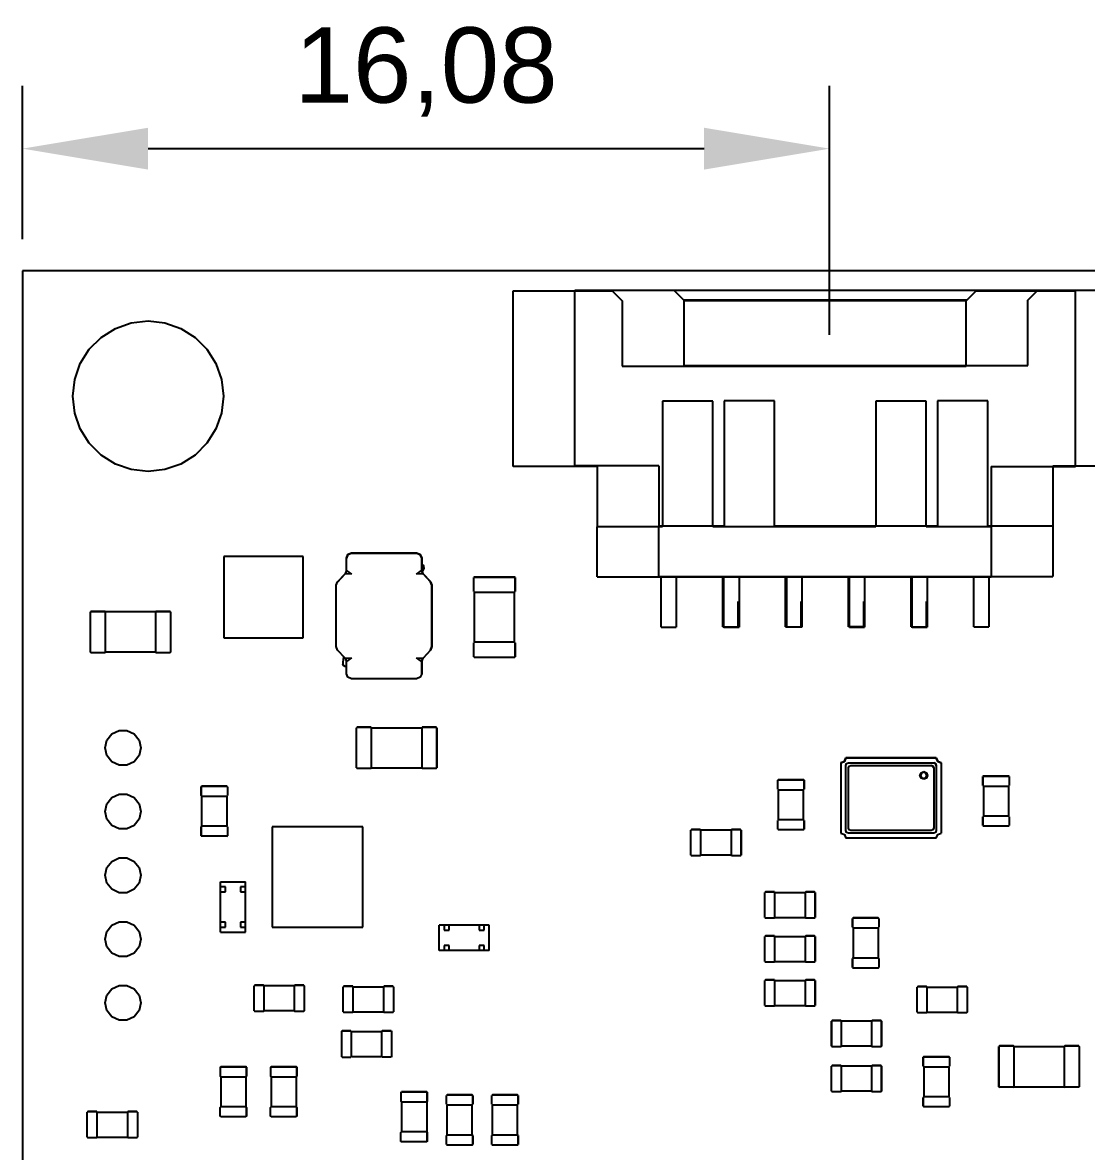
# Model space of a CAD drawing. Header units: millimetres. Extents: x -32 to 158, y -136 to 142.
# Drawn here: x 0 to 21.19, y -42.13 to -19.65 of the extents above; entities that cross this region are included whole.
import ezdxf

# ---------------------------------------------------------------- set-up
doc = ezdxf.new("R2010")
doc.units = ezdxf.units.MM
doc.layers.add('dim', color=5, linetype='Continuous')
doc.layers.add('VISIBLE', color=7, linetype='Continuous')
doc.styles.get("Standard").update_dxf_attribs({"font": 'arial.ttf'})
doc.dimstyles.get("Standard").update_dxf_attribs({"dimtxt": 2.5, "dimasz": 2.5, "dimexe": 1.25, "dimexo": 0.625, "dimtad": 1, "dimtxsty": 'Standard', "dimcen": 2.5, "dimazin": 3, "dimtfac": 1, "dimtmove": 0, "dimatfit": 3})

# ---------------------------------------------------------------- blocks, each defined once
blk = doc.blocks.new('*D19')
at = {"layer": 'Defpoints', "color": 0, "transparency": 16777216}
for p in [(16.077, -22.157), (0, -24.588), (16.077, -26.487)]:
    blk.add_point(p, dxfattribs=at)
at = {"layer": 'dim', "color": 0, "lineweight": -2, "transparency": 16777216}
for p, q in [((0, -23.963), (0, -20.907)), ((16.077, -25.862), (16.077, -20.907)), ((2.5, -22.157), (13.577, -22.157))]:
    blk.add_line(p, q, dxfattribs=at)
at = {"layer": 'dim', "color": 0, "transparency": 16777216}
for points in [[(2.5, -21.741), (2.5, -22.574), (0, -22.157)], [(13.577, -21.741), (13.577, -22.574), (16.077, -22.157)]]:
    blk.add_solid(points, dxfattribs=at)
at = {"layer": 'dim', "color": 0, "transparency": 16777216, "insert": (8.038, -20.631), "char_height": 1.5, "attachment_point": 5}
blk.add_mtext('16,08', dxfattribs=at)

msp = doc.modelspace()

# ---------------------------------------------------------------- linework, layer by layer
at = {"layer": 'VISIBLE'}
for points in [[(0, -24.588), (0, -54.588)], [(32, -24.588), (0, -24.588)], [(9.772, -24.987), (11.747, -24.987)], [(9.772, -28.487), (9.772, -24.987)], [(11, -24.977), (12.975, -24.977)], [(11, -28.477), (11, -24.977)], [(11.747, -24.987), (11.947, -25.187)], [(12.925, -24.977), (20.275, -24.977)], [(12.975, -24.977), (13.175, -25.177)], [(13.175, -25.177), (13.175, -26.477)], [(18.807, -25.177), (13.175, -25.177)], [(18.797, -25.187), (18.997, -24.987)], [(18.997, -24.987), (20.972, -24.987)], [(20.025, -25.177), (20.225, -24.977)], [(20.025, -26.477), (20.025, -25.177)], [(20.225, -24.977), (22.2, -24.977)], [(20.972, -28.487), (20.972, -24.987)], [(11.947, -25.187), (11.947, -26.487)], [(18.797, -25.187), (13.175, -25.187)], [(18.797, -26.487), (18.797, -25.187)], [(4, -27.088), (3.962, -27.422), (3.851, -27.739), (3.673, -28.023), (3.435, -28.261), (3.151, -28.44), (2.834, -28.55), (2.5, -28.588), (2.166, -28.55), (1.849, -28.44), (1.565, -28.261), (1.327, -28.023), (1.149, -27.739), (1.038, -27.422), (1, -27.088), (1.038, -26.754), (1.149, -26.437), (1.327, -26.153), (1.565, -25.915), (1.849, -25.737), (2.166, -25.626), (2.5, -25.588), (2.834, -25.626), (3.151, -25.737), (3.435, -25.915), (3.673, -26.153), (3.851, -26.437), (3.962, -26.754), (4, -27.088)], [(11.947, -26.487), (18.797, -26.487)], [(13.175, -26.477), (20.025, -26.477)], [(12.747, -27.187), (12.747, -29.687)], [(13.747, -27.187), (12.747, -27.187)], [(13.747, -29.687), (13.747, -27.187)], [(13.975, -27.177), (13.975, -29.677)], [(14.975, -27.177), (13.975, -27.177)], [(14.975, -29.677), (14.975, -27.177)], [(16.997, -27.187), (16.997, -29.687)], [(17.997, -27.187), (16.997, -27.187)], [(17.997, -29.687), (17.997, -27.187)], [(18.225, -27.177), (18.225, -29.677)], [(19.225, -27.177), (18.225, -27.177)], [(19.225, -29.677), (19.225, -27.177)], [(11.447, -28.487), (9.772, -28.487)], [(12.675, -28.477), (11, -28.477)], [(11.447, -28.487), (11.447, -29.687)], [(12.675, -28.477), (12.675, -29.677)], [(19.297, -28.487), (19.297, -29.687)], [(19.297, -28.487), (20.972, -28.487)], [(20.525, -28.477), (20.525, -29.677)], [(20.525, -28.477), (22.2, -28.477)], [(11.447, -30.687), (11.447, -29.687)], [(12.747, -29.687), (11.447, -29.687)], [(13.975, -29.677), (12.675, -29.677)], [(12.675, -30.677), (12.675, -29.687)], [(16.997, -29.687), (13.747, -29.687)], [(18.225, -29.677), (14.975, -29.677)], [(19.297, -29.687), (17.997, -29.687)], [(20.525, -29.677), (19.225, -29.677)], [(19.297, -29.687), (19.297, -30.687)], [(20.525, -29.677), (20.525, -30.677)], [(5.59, -30.278), (4.01, -30.278)], [(4.01, -30.278), (4.01, -31.898)], [(5.59, -31.898), (5.59, -30.278)], [(6.55, -30.213), (6.479, -30.242), (6.45, -30.313)], [(6.45, -30.313), (6.479, -30.242), (6.55, -30.213)], [(6.45, -30.313), (6.479, -30.242), (6.55, -30.213)], [(6.55, -30.213), (6.479, -30.242), (6.45, -30.313)], [(6.45, -30.554), (6.45, -30.313)], [(7.85, -30.213), (6.55, -30.213)], [(6.55, -30.213), (7.85, -30.213)], [(6.55, -30.213), (7.85, -30.213)], [(7.85, -30.213), (6.55, -30.213)], [(7.95, -30.313), (7.921, -30.242), (7.85, -30.213)], [(7.85, -30.213), (7.921, -30.242), (7.95, -30.313)], [(7.85, -30.213), (7.921, -30.242), (7.95, -30.313)], [(7.95, -30.313), (7.921, -30.242), (7.85, -30.213)], [(7.95, -30.517), (7.95, -30.313)], [(7.95, -30.313), (7.95, -30.554)], [(7.95, -30.313), (7.95, -30.517)], [(7.95, -30.443), (7.95, -30.313)], [(6.45, -30.554), (6.423, -30.622)], [(6.45, -30.554), (6.45, -30.517)], [(6.45, -30.554), (6.479, -30.577), (6.55, -30.632)], [(7.85, -30.632), (7.921, -30.577), (7.95, -30.554)], [(7.972, -30.45), (7.95, -30.436)], [(7.972, -30.45), (7.95, -30.443)], [(7.95, -30.554), (7.95, -30.517)], [(7.95, -30.554), (7.95, -30.517)], [(7.977, -30.622), (7.95, -30.554)], [(7.977, -30.622), (7.95, -30.554)], [(7.962, -30.601), (7.998, -30.518), (7.992, -30.47), (7.977, -30.454)], [(7.981, -30.457), (7.972, -30.45)], [(7.977, -30.454), (7.978, -30.455)], [(7.981, -30.457), (7.978, -30.455)], [(7.978, -30.455), (7.978, -30.455), (7.978, -30.455)], [(6.247, -30.852), (6.273, -30.784)], [(6.273, -30.784), (6.423, -30.622)], [(6.423, -30.622), (6.273, -30.784)], [(6.277, -30.781), (6.273, -30.784)], [(6.273, -30.784), (6.277, -30.781)], [(6.423, -30.622), (6.277, -30.78)], [(6.277, -30.781), (6.423, -30.623)], [(6.277, -30.78), (6.277, -30.781)], [(6.277, -30.781), (6.277, -30.78)], [(6.423, -30.622), (6.423, -30.622)], [(6.55, -30.632), (6.461, -30.625), (6.423, -30.622)], [(6.424, -30.622), (6.423, -30.622)], [(6.423, -30.622), (6.423, -30.622)], [(7.977, -30.622), (7.939, -30.625), (7.85, -30.632)], [(7.977, -30.622), (7.962, -30.601)], [(7.977, -30.622), (7.976, -30.622), (7.976, -30.621)], [(7.976, -30.622), (7.977, -30.622)], [(7.976, -30.622), (7.977, -30.622)], [(7.977, -30.622), (8.123, -30.781)], [(7.977, -30.622), (8.127, -30.784)], [(8.127, -30.784), (7.977, -30.622)], [(8.123, -30.78), (7.977, -30.623)], [(8.123, -30.781), (8.123, -30.78)], [(8.123, -30.781), (8.123, -30.78)], [(8.127, -30.784), (8.123, -30.781)], [(8.123, -30.781), (8.127, -30.784)], [(8.127, -30.784), (8.153, -30.852)], [(8.153, -30.852), (8.127, -30.784)], [(8.153, -30.852), (8.127, -30.784)], [(8.153, -30.852), (8.127, -30.784)], [(9, -30.688), (8.988, -30.7)], [(9, -30.688), (8.988, -30.7)], [(8.988, -30.976), (8.988, -30.7)], [(9.8, -30.688), (9, -30.688)], [(9, -30.688), (9.8, -30.688)], [(9.812, -30.7), (9.8, -30.688)], [(9.812, -30.7), (9.8, -30.688)], [(9.812, -30.976), (9.812, -30.7)], [(9.812, -30.7), (9.812, -30.976)], [(11.447, -30.687), (19.297, -30.687)], [(12.675, -30.677), (20.525, -30.677)], [(12.722, -30.958), (12.722, -30.687)], [(13.022, -30.687), (13.022, -30.958)], [(13.95, -30.948), (13.95, -30.687)], [(13.972, -30.958), (13.972, -30.687)], [(14.272, -30.687), (14.272, -30.958)], [(15.2, -30.948), (15.2, -30.687)], [(15.222, -30.958), (15.222, -30.687)], [(15.522, -30.687), (15.522, -30.958)], [(16.45, -30.948), (16.45, -30.687)], [(16.472, -30.958), (16.472, -30.687)], [(16.772, -30.687), (16.772, -30.958)], [(17.7, -30.948), (17.7, -30.687)], [(17.722, -30.958), (17.722, -30.687)], [(18.022, -30.687), (18.022, -30.958)], [(18.95, -30.948), (18.95, -30.687)], [(19.25, -30.687), (19.25, -30.948)], [(6.247, -32.074), (6.247, -30.852)], [(8.153, -30.852), (8.153, -32.074)], [(8.153, -32.074), (8.153, -30.852)], [(8.153, -32.074), (8.153, -30.852)], [(8.153, -30.852), (8.153, -32.074)], [(8.988, -30.976), (9, -30.988)], [(9, -31.988), (9, -30.988)], [(9, -30.988), (9.8, -30.988)], [(9.8, -30.988), (9.812, -30.976)], [(9.8, -31.988), (9.8, -30.988)], [(12.722, -31.187), (12.722, -31.169), (12.722, -31.151), (12.722, -31.133), (12.722, -31.115), (12.722, -31.097), (12.722, -31.08), (12.722, -31.063), (12.722, -31.046), (12.722, -31.03), (12.722, -31.014), (12.722, -30.999), (12.722, -30.985), (12.722, -30.971), (12.722, -30.958)], [(13.022, -30.958), (13.022, -30.971), (13.022, -30.985), (13.022, -30.999), (13.022, -31.014), (13.022, -31.03), (13.022, -31.046), (13.022, -31.063), (13.022, -31.08), (13.022, -31.097), (13.022, -31.115), (13.022, -31.133), (13.022, -31.151), (13.022, -31.169), (13.022, -31.187)], [(13.95, -31.177), (13.95, -31.159), (13.95, -31.141), (13.95, -31.123), (13.95, -31.105), (13.95, -31.087), (13.95, -31.07), (13.95, -31.053), (13.95, -31.036), (13.95, -31.02), (13.95, -31.004), (13.95, -30.989), (13.95, -30.975), (13.95, -30.961), (13.95, -30.948)], [(13.972, -31.187), (13.972, -31.169), (13.972, -31.151), (13.972, -31.133), (13.972, -31.115), (13.972, -31.097), (13.972, -31.08), (13.972, -31.063), (13.972, -31.046), (13.972, -31.03), (13.972, -31.014), (13.972, -30.999), (13.972, -30.985), (13.972, -30.971), (13.972, -30.958)], [(14.272, -30.958), (14.272, -30.971), (14.272, -30.985), (14.272, -30.999), (14.272, -31.014), (14.272, -31.03), (14.272, -31.046), (14.272, -31.063), (14.272, -31.08), (14.272, -31.097), (14.272, -31.115), (14.272, -31.133), (14.272, -31.151), (14.272, -31.169), (14.272, -31.187)], [(15.2, -31.177), (15.2, -31.159), (15.2, -31.141), (15.2, -31.123), (15.2, -31.105), (15.2, -31.087), (15.2, -31.07), (15.2, -31.053), (15.2, -31.036), (15.2, -31.02), (15.2, -31.004), (15.2, -30.989), (15.2, -30.975), (15.2, -30.961), (15.2, -30.948)], [(15.222, -31.187), (15.222, -31.169), (15.222, -31.151), (15.222, -31.133), (15.222, -31.115), (15.222, -31.097), (15.222, -31.08), (15.222, -31.063), (15.222, -31.046), (15.222, -31.03), (15.222, -31.014), (15.222, -30.999), (15.222, -30.985), (15.222, -30.971), (15.222, -30.958)], [(15.522, -30.958), (15.522, -30.971), (15.522, -30.985), (15.522, -30.999), (15.522, -31.014), (15.522, -31.03), (15.522, -31.046), (15.522, -31.063), (15.522, -31.08), (15.522, -31.097), (15.522, -31.115), (15.522, -31.133), (15.522, -31.151), (15.522, -31.169), (15.522, -31.187)], [(16.45, -31.177), (16.45, -31.159), (16.45, -31.141), (16.45, -31.123), (16.45, -31.105), (16.45, -31.087), (16.45, -31.07), (16.45, -31.053), (16.45, -31.036), (16.45, -31.02), (16.45, -31.004), (16.45, -30.989), (16.45, -30.975), (16.45, -30.961), (16.45, -30.948)], [(16.472, -31.187), (16.472, -31.169), (16.472, -31.151), (16.472, -31.133), (16.472, -31.115), (16.472, -31.097), (16.472, -31.08), (16.472, -31.063), (16.472, -31.046), (16.472, -31.03), (16.472, -31.014), (16.472, -30.999), (16.472, -30.985), (16.472, -30.971), (16.472, -30.958)], [(16.772, -30.958), (16.772, -30.971), (16.772, -30.985), (16.772, -30.999), (16.772, -31.014), (16.772, -31.03), (16.772, -31.046), (16.772, -31.063), (16.772, -31.08), (16.772, -31.097), (16.772, -31.115), (16.772, -31.133), (16.772, -31.151), (16.772, -31.169), (16.772, -31.187)], [(17.7, -31.177), (17.7, -31.159), (17.7, -31.141), (17.7, -31.123), (17.7, -31.105), (17.7, -31.087), (17.7, -31.07), (17.7, -31.053), (17.7, -31.036), (17.7, -31.02), (17.7, -31.004), (17.7, -30.989), (17.7, -30.975), (17.7, -30.961), (17.7, -30.948)], [(17.722, -31.187), (17.722, -31.169), (17.722, -31.151), (17.722, -31.133), (17.722, -31.115), (17.722, -31.097), (17.722, -31.08), (17.722, -31.063), (17.722, -31.046), (17.722, -31.03), (17.722, -31.014), (17.722, -30.999), (17.722, -30.985), (17.722, -30.971), (17.722, -30.958)], [(18.022, -30.958), (18.022, -30.971), (18.022, -30.985), (18.022, -30.999), (18.022, -31.014), (18.022, -31.03), (18.022, -31.046), (18.022, -31.063), (18.022, -31.08), (18.022, -31.097), (18.022, -31.115), (18.022, -31.133), (18.022, -31.151), (18.022, -31.169), (18.022, -31.187)], [(18.95, -31.177), (18.95, -31.159), (18.95, -31.141), (18.95, -31.123), (18.95, -31.105), (18.95, -31.087), (18.95, -31.07), (18.95, -31.053), (18.95, -31.036), (18.95, -31.02), (18.95, -31.004), (18.95, -30.989), (18.95, -30.975), (18.95, -30.961), (18.95, -30.948)], [(19.25, -30.948), (19.25, -30.961), (19.25, -30.975), (19.25, -30.989), (19.25, -31.004), (19.25, -31.02), (19.25, -31.036), (19.25, -31.053), (19.25, -31.07), (19.25, -31.087), (19.25, -31.105), (19.25, -31.123), (19.25, -31.141), (19.25, -31.159), (19.25, -31.177)], [(12.722, -31.687), (12.722, -31.187)], [(13.022, -31.187), (13.022, -31.687)], [(13.95, -31.677), (13.95, -31.177)], [(13.972, -31.687), (13.972, -31.187)], [(14.25, -31.177), (14.25, -31.677)], [(14.272, -31.187), (14.272, -31.687)], [(15.2, -31.677), (15.2, -31.177)], [(15.222, -31.687), (15.222, -31.187)], [(15.5, -31.177), (15.5, -31.677)], [(15.522, -31.187), (15.522, -31.687)], [(16.45, -31.677), (16.45, -31.177)], [(16.472, -31.687), (16.472, -31.187)], [(16.75, -31.177), (16.75, -31.677)], [(16.772, -31.187), (16.772, -31.687)], [(17.7, -31.677), (17.7, -31.177)], [(17.722, -31.687), (17.722, -31.187)], [(18, -31.177), (18, -31.677)], [(18.022, -31.187), (18.022, -31.687)], [(18.95, -31.677), (18.95, -31.177)], [(19.25, -31.177), (19.25, -31.677)], [(1.362, -31.372), (1.35, -31.384)], [(1.362, -31.372), (1.35, -31.384)], [(1.35, -32.184), (1.35, -31.384)], [(1.638, -31.372), (1.362, -31.372)], [(1.362, -31.372), (1.638, -31.372)], [(1.65, -31.384), (1.638, -31.372)], [(1.65, -31.384), (1.638, -31.372)], [(2.65, -31.384), (1.65, -31.384)], [(1.65, -32.184), (1.65, -31.384)], [(2.662, -31.372), (2.65, -31.384)], [(2.662, -31.372), (2.65, -31.384)], [(2.65, -31.384), (2.65, -32.184)], [(2.938, -31.372), (2.662, -31.372)], [(2.662, -31.372), (2.938, -31.372)], [(2.95, -31.384), (2.938, -31.372)], [(2.95, -31.384), (2.938, -31.372)], [(2.95, -31.384), (2.95, -32.184)], [(12.722, -31.687), (13.022, -31.687)], [(13.95, -31.677), (14.25, -31.677)], [(13.972, -31.687), (14.272, -31.687)], [(15.2, -31.677), (15.5, -31.677)], [(15.522, -31.687), (15.222, -31.687)], [(16.75, -31.677), (16.45, -31.677)], [(16.472, -31.687), (16.772, -31.687)], [(17.7, -31.677), (18, -31.677)], [(17.722, -31.687), (18.022, -31.687)], [(18.95, -31.677), (19.25, -31.677)], [(4.01, -31.898), (5.59, -31.898)], [(6.273, -32.142), (6.247, -32.074)], [(6.423, -32.304), (6.273, -32.142)], [(6.277, -32.145), (6.273, -32.142)], [(6.277, -32.146), (6.277, -32.145)], [(8.127, -32.142), (7.977, -32.304)], [(8.127, -32.142), (8.123, -32.145)], [(8.123, -32.145), (8.123, -32.146)], [(8.153, -32.074), (8.127, -32.142)], [(8.127, -32.142), (8.153, -32.074)], [(8.127, -32.142), (8.153, -32.074)], [(8.127, -32.142), (8.153, -32.074)], [(9, -31.988), (8.988, -32)], [(9, -31.988), (8.988, -32)], [(8.988, -32.276), (8.988, -32)], [(9.8, -31.988), (9, -31.988)], [(9.812, -32), (9.8, -31.988)], [(9.812, -32), (9.8, -31.988)], [(9.812, -32.276), (9.812, -32)], [(9.812, -32), (9.812, -32.276)], [(1.35, -32.184), (1.362, -32.196)], [(1.638, -32.196), (1.362, -32.196)], [(1.638, -32.196), (1.65, -32.184)], [(2.65, -32.184), (1.65, -32.184)], [(2.65, -32.184), (2.662, -32.196)], [(2.938, -32.196), (2.662, -32.196)], [(2.938, -32.196), (2.95, -32.184)], [(6.395, -32.274), (6.382, -32.391)], [(6.423, -32.304), (6.461, -32.301), (6.55, -32.294)], [(6.423, -32.304), (6.45, -32.372)], [(6.423, -32.304), (6.45, -32.372)], [(6.439, -32.326), (6.447, -32.349)], [(6.55, -32.294), (6.479, -32.349), (6.45, -32.372)], [(7.85, -32.294), (7.939, -32.301), (7.977, -32.304)], [(7.95, -32.372), (7.921, -32.349), (7.85, -32.294)], [(7.95, -32.372), (7.977, -32.304)], [(7.976, -32.304), (7.977, -32.304)], [(7.976, -32.305), (7.976, -32.305)], [(8.988, -32.276), (9, -32.288)], [(9.8, -32.288), (9, -32.288)], [(9.8, -32.288), (9.812, -32.276)], [(6.382, -32.391), (6.38, -32.417)], [(6.45, -32.474), (6.444, -32.473), (6.428, -32.47), (6.393, -32.448), (6.38, -32.417)], [(6.45, -32.613), (6.45, -32.372)], [(7.95, -32.372), (7.95, -32.409)], [(7.95, -32.409), (7.95, -32.372)], [(7.95, -32.372), (7.95, -32.613)], [(7.95, -32.372), (7.95, -32.409)], [(7.95, -32.613), (7.95, -32.409)], [(7.95, -32.613), (7.95, -32.409)], [(7.95, -32.409), (7.95, -32.613)], [(6.55, -32.713), (6.479, -32.684), (6.45, -32.613)], [(7.85, -32.713), (6.55, -32.713)], [(7.85, -32.713), (6.55, -32.713)], [(7.95, -32.613), (7.921, -32.684), (7.85, -32.713)], [(6.662, -33.676), (6.65, -33.688)], [(6.662, -33.676), (6.65, -33.688)], [(6.65, -34.488), (6.65, -33.688)], [(6.938, -33.676), (6.662, -33.676)], [(6.662, -33.676), (6.938, -33.676)], [(6.95, -33.688), (6.938, -33.676)], [(6.95, -33.688), (6.938, -33.676)], [(6.95, -33.688), (7.95, -33.688)], [(6.95, -34.488), (6.95, -33.688)], [(7.962, -33.676), (7.95, -33.688)], [(7.962, -33.676), (7.95, -33.688)], [(7.95, -33.688), (7.95, -34.488)], [(8.238, -33.676), (7.962, -33.676)], [(7.962, -33.676), (8.238, -33.676)], [(8.25, -33.688), (8.238, -33.676)], [(8.25, -33.688), (8.238, -33.676)], [(8.25, -33.688), (8.25, -34.488)], [(8.25, -34.488), (8.25, -33.688)], [(2.355, -34.088), (2.32, -34.242), (2.221, -34.366), (2.079, -34.434), (1.921, -34.434), (1.779, -34.366), (1.68, -34.242), (1.645, -34.088), (1.68, -33.934), (1.779, -33.811), (1.921, -33.742), (2.079, -33.742), (2.221, -33.811), (2.32, -33.934), (2.355, -34.088)], [(16.3, -34.388), (16.371, -34.359), (16.4, -34.288)], [(16.3, -34.388), (16.371, -34.359), (16.4, -34.288)], [(16.4, -34.288), (16.371, -34.359), (16.3, -34.388)], [(16.4, -34.288), (16.371, -34.359), (16.3, -34.388)], [(16.3, -34.388), (16.3, -35.788)], [(16.4, -34.288), (16.7, -34.288)], [(16.4, -34.288), (18.2, -34.288)], [(18.2, -34.288), (16.4, -34.288)], [(16.4, -34.288), (18.2, -34.288)], [(16.4, -34.438), (16.415, -34.403), (16.45, -34.388)], [(16.4, -34.438), (16.415, -34.403), (16.45, -34.388)], [(16.45, -34.388), (18.15, -34.388)], [(16.45, -34.388), (18.15, -34.388)], [(17.9, -34.288), (18.2, -34.288)], [(18.15, -34.388), (18.185, -34.403), (18.2, -34.438)], [(18.2, -34.438), (18.185, -34.403), (18.15, -34.388)], [(18.2, -34.288), (18.229, -34.359), (18.3, -34.388)], [(18.2, -34.288), (18.229, -34.359), (18.3, -34.388)], [(18.3, -34.388), (18.229, -34.359), (18.2, -34.288)], [(18.3, -34.388), (18.229, -34.359), (18.2, -34.288)], [(18.3, -34.388), (18.3, -35.788)], [(6.65, -34.488), (6.662, -34.5)], [(6.938, -34.5), (6.662, -34.5)], [(6.938, -34.5), (6.95, -34.488)], [(6.95, -34.488), (7.95, -34.488)], [(7.95, -34.488), (7.962, -34.5)], [(8.238, -34.5), (7.962, -34.5)], [(8.238, -34.5), (8.25, -34.488)], [(16.4, -35.738), (16.4, -34.438)], [(16.45, -34.488), (16.465, -34.453), (16.5, -34.438)], [(16.45, -34.488), (16.465, -34.453), (16.5, -34.438)], [(16.45, -35.688), (16.45, -34.488)], [(16.5, -34.438), (18.1, -34.438)], [(16.5, -34.438), (18.1, -34.438)], [(17.95, -34.713), (17.897, -34.691), (17.875, -34.638), (17.897, -34.585), (17.95, -34.563)], [(17.95, -34.576), (17.906, -34.594), (17.887, -34.638), (17.906, -34.682), (17.95, -34.701)], [(17.95, -34.563), (18.003, -34.585), (18.025, -34.638), (18.003, -34.691), (17.95, -34.713)], [(17.95, -34.701), (17.994, -34.682), (18.012, -34.638), (17.994, -34.594), (17.95, -34.576)], [(18.1, -34.438), (18.135, -34.453), (18.15, -34.488)], [(18.15, -34.488), (18.135, -34.453), (18.1, -34.438)], [(18.15, -34.488), (18.15, -35.688)], [(18.2, -34.438), (18.2, -35.738)], [(15.058, -34.724), (15.046, -34.736)], [(15.058, -34.724), (15.046, -34.736)], [(15.046, -34.912), (15.046, -34.736)], [(15.558, -34.724), (15.058, -34.724)], [(15.058, -34.724), (15.558, -34.724)], [(15.57, -34.736), (15.558, -34.724)], [(15.57, -34.736), (15.558, -34.724)], [(15.57, -34.912), (15.57, -34.736)], [(15.57, -34.736), (15.57, -34.912)], [(19.142, -34.651), (19.13, -34.663)], [(19.142, -34.651), (19.13, -34.663)], [(19.13, -34.663), (19.13, -34.839)], [(19.13, -34.839), (19.13, -34.663)], [(19.13, -34.839), (19.142, -34.851)], [(19.642, -34.651), (19.142, -34.651)], [(19.142, -34.651), (19.642, -34.651)], [(19.654, -34.663), (19.642, -34.651)], [(19.654, -34.663), (19.642, -34.651)], [(19.642, -34.851), (19.654, -34.839)], [(19.654, -34.663), (19.654, -34.839)], [(2.355, -35.358), (2.32, -35.512), (2.221, -35.636), (2.079, -35.704), (1.921, -35.704), (1.779, -35.636), (1.68, -35.512), (1.645, -35.358), (1.68, -35.204), (1.779, -35.081), (1.921, -35.012), (2.079, -35.012), (2.221, -35.081), (2.32, -35.204), (2.355, -35.358)], [(3.567, -34.851), (3.555, -34.863)], [(3.567, -34.851), (3.555, -34.863)], [(3.555, -34.863), (3.555, -35.039)], [(3.555, -35.039), (3.555, -34.863)], [(3.555, -35.039), (3.567, -35.051)], [(4.067, -34.851), (3.567, -34.851)], [(3.567, -34.851), (4.067, -34.851)], [(3.567, -35.051), (3.567, -35.651)], [(3.567, -35.051), (4.067, -35.051)], [(4.079, -34.863), (4.067, -34.851)], [(4.079, -34.863), (4.067, -34.851)], [(4.067, -35.051), (4.079, -35.039)], [(4.067, -35.051), (4.067, -35.651)], [(4.079, -34.863), (4.079, -35.039)], [(15.046, -34.912), (15.058, -34.924)], [(15.058, -35.524), (15.058, -34.924)], [(15.058, -34.924), (15.558, -34.924)], [(15.558, -34.924), (15.57, -34.912)], [(15.558, -35.524), (15.558, -34.924)], [(19.142, -34.851), (19.142, -35.451)], [(19.142, -34.851), (19.642, -34.851)], [(19.642, -34.851), (19.642, -35.451)], [(19.142, -35.451), (19.13, -35.463)], [(19.142, -35.451), (19.13, -35.463)], [(19.13, -35.463), (19.13, -35.639)], [(19.13, -35.639), (19.13, -35.463)], [(19.642, -35.451), (19.142, -35.451)], [(19.654, -35.463), (19.642, -35.451)], [(19.654, -35.463), (19.642, -35.451)], [(19.654, -35.463), (19.654, -35.639)], [(3.567, -35.651), (3.555, -35.663)], [(3.567, -35.651), (3.555, -35.663)], [(3.555, -35.663), (3.555, -35.839)], [(3.555, -35.839), (3.555, -35.663)], [(4.067, -35.651), (3.567, -35.651)], [(4.079, -35.663), (4.067, -35.651)], [(4.079, -35.663), (4.067, -35.651)], [(4.079, -35.663), (4.079, -35.839)], [(6.775, -35.663), (4.975, -35.663)], [(4.975, -35.663), (4.975, -37.663)], [(6.775, -37.663), (6.775, -35.663)], [(13.324, -35.718), (13.312, -35.73)], [(13.324, -35.718), (13.312, -35.73)], [(13.312, -36.23), (13.312, -35.73)], [(13.5, -35.718), (13.324, -35.718)], [(13.324, -35.718), (13.5, -35.718)], [(13.512, -35.73), (13.5, -35.718)], [(13.512, -35.73), (13.5, -35.718)], [(14.112, -35.73), (13.512, -35.73)], [(13.512, -36.23), (13.512, -35.73)], [(14.124, -35.718), (14.112, -35.73)], [(14.124, -35.718), (14.112, -35.73)], [(14.112, -35.73), (14.112, -36.23)], [(14.3, -35.718), (14.124, -35.718)], [(14.124, -35.718), (14.3, -35.718)], [(14.312, -35.73), (14.3, -35.718)], [(14.312, -35.73), (14.3, -35.718)], [(14.312, -36.23), (14.312, -35.73)], [(14.312, -35.73), (14.312, -36.23)], [(15.058, -35.524), (15.046, -35.536)], [(15.058, -35.524), (15.046, -35.536)], [(15.046, -35.712), (15.046, -35.536)], [(15.046, -35.712), (15.058, -35.724)], [(15.558, -35.524), (15.058, -35.524)], [(15.558, -35.724), (15.058, -35.724)], [(15.57, -35.536), (15.558, -35.524)], [(15.57, -35.536), (15.558, -35.524)], [(15.558, -35.724), (15.57, -35.712)], [(15.57, -35.712), (15.57, -35.536)], [(15.57, -35.536), (15.57, -35.712)], [(16.45, -35.788), (16.415, -35.773), (16.4, -35.738)], [(16.5, -35.738), (16.465, -35.723), (16.45, -35.688)], [(18.1, -35.738), (16.5, -35.738)], [(18.15, -35.688), (18.135, -35.723), (18.1, -35.738)], [(18.2, -35.738), (18.185, -35.773), (18.15, -35.788)], [(19.13, -35.639), (19.142, -35.651)], [(19.642, -35.651), (19.142, -35.651)], [(19.642, -35.651), (19.654, -35.639)], [(3.555, -35.839), (3.567, -35.851)], [(4.067, -35.851), (3.567, -35.851)], [(4.067, -35.851), (4.079, -35.839)], [(16.3, -35.788), (16.371, -35.817), (16.4, -35.888)], [(18.2, -35.888), (16.4, -35.888)], [(18.15, -35.788), (16.45, -35.788)], [(18.2, -35.888), (18.229, -35.817), (18.3, -35.788)], [(2.355, -36.628), (2.32, -36.782), (2.221, -36.906), (2.079, -36.974), (1.921, -36.974), (1.779, -36.906), (1.68, -36.782), (1.645, -36.628), (1.68, -36.474), (1.779, -36.351), (1.921, -36.282), (2.079, -36.282), (2.221, -36.351), (2.32, -36.474), (2.355, -36.628)], [(13.312, -36.23), (13.324, -36.242)], [(13.5, -36.242), (13.324, -36.242)], [(13.5, -36.242), (13.512, -36.23)], [(14.112, -36.23), (13.512, -36.23)], [(14.112, -36.23), (14.124, -36.242)], [(14.3, -36.242), (14.124, -36.242)], [(14.3, -36.242), (14.312, -36.23)], [(3.94, -36.759), (4.44, -36.759)], [(3.94, -36.859), (3.94, -36.759)], [(3.94, -36.959), (3.94, -36.859)], [(4.04, -36.859), (3.94, -36.859)], [(4.04, -36.959), (4.04, -36.859)], [(4.34, -36.859), (4.34, -36.959)], [(4.44, -36.859), (4.34, -36.859)], [(4.44, -36.859), (4.44, -36.759)], [(4.44, -37.009), (4.44, -36.779)], [(4.44, -36.959), (4.44, -36.859)], [(3.94, -36.959), (4.04, -36.959)], [(3.94, -37.559), (3.94, -36.959)], [(4.34, -36.959), (4.44, -36.959)], [(4.44, -37.559), (4.44, -36.959)], [(14.8, -36.959), (14.788, -36.971)], [(14.8, -36.959), (14.788, -36.971)], [(14.788, -37.471), (14.788, -36.971)], [(14.976, -36.959), (14.8, -36.959)], [(14.8, -36.959), (14.976, -36.959)], [(14.988, -36.971), (14.976, -36.959)], [(14.988, -36.971), (14.976, -36.959)], [(14.988, -36.971), (15.588, -36.971)], [(14.988, -37.471), (14.988, -36.971)], [(15.6, -36.959), (15.588, -36.971)], [(15.6, -36.959), (15.588, -36.971)], [(15.588, -36.971), (15.588, -37.471)], [(15.776, -36.959), (15.6, -36.959)], [(15.6, -36.959), (15.776, -36.959)], [(15.788, -36.971), (15.776, -36.959)], [(15.788, -36.971), (15.776, -36.959)], [(15.788, -36.971), (15.788, -37.471)], [(15.788, -37.471), (15.788, -36.971)], [(4.44, -37.739), (4.44, -37.509)], [(14.788, -37.471), (14.8, -37.483)], [(14.976, -37.483), (14.8, -37.483)], [(14.976, -37.483), (14.988, -37.471)], [(14.988, -37.471), (15.588, -37.471)], [(15.588, -37.471), (15.6, -37.483)], [(15.776, -37.483), (15.6, -37.483)], [(15.776, -37.483), (15.788, -37.471)], [(16.542, -37.476), (16.53, -37.488)], [(16.542, -37.476), (16.53, -37.488)], [(16.53, -37.488), (16.53, -37.664)], [(16.53, -37.664), (16.53, -37.488)], [(17.042, -37.476), (16.542, -37.476)], [(16.542, -37.476), (17.042, -37.476)], [(17.054, -37.488), (17.042, -37.476)], [(17.054, -37.488), (17.042, -37.476)], [(17.054, -37.488), (17.054, -37.664)], [(2.355, -37.898), (2.32, -38.052), (2.221, -38.176), (2.079, -38.244), (1.921, -38.244), (1.779, -38.176), (1.68, -38.052), (1.645, -37.898), (1.68, -37.744), (1.779, -37.621), (1.921, -37.552), (2.079, -37.552), (2.221, -37.621), (2.32, -37.744), (2.355, -37.898)], [(3.94, -37.659), (3.94, -37.559)], [(4.04, -37.559), (3.94, -37.559)], [(3.94, -37.659), (4.04, -37.659)], [(3.94, -37.759), (3.94, -37.659)], [(3.94, -37.759), (4.44, -37.759)], [(4.04, -37.659), (4.04, -37.559)], [(4.44, -37.559), (4.34, -37.559)], [(4.34, -37.559), (4.34, -37.659)], [(4.34, -37.659), (4.44, -37.659)], [(4.44, -37.659), (4.44, -37.559)], [(4.44, -37.759), (4.44, -37.659)], [(4.975, -37.663), (6.775, -37.663)], [(8.396, -37.623), (8.296, -37.623)], [(8.296, -38.123), (8.296, -37.623)], [(9.276, -37.623), (8.316, -37.623)], [(8.546, -37.623), (8.316, -37.623)], [(8.396, -37.623), (8.396, -37.723)], [(8.396, -37.723), (8.496, -37.723)], [(9.096, -37.623), (8.496, -37.623)], [(8.496, -37.723), (8.496, -37.623)], [(9.276, -37.623), (9.046, -37.623)], [(9.096, -37.623), (9.096, -37.723)], [(9.096, -37.723), (9.196, -37.723)], [(9.296, -37.623), (9.196, -37.623)], [(9.196, -37.723), (9.196, -37.623)], [(9.296, -38.123), (9.296, -37.623)], [(16.53, -37.664), (16.542, -37.676)], [(16.542, -37.676), (16.542, -38.276)], [(16.542, -37.676), (17.042, -37.676)], [(17.042, -37.676), (17.054, -37.664)], [(17.042, -37.676), (17.042, -38.276)], [(14.8, -37.834), (14.788, -37.846)], [(14.8, -37.834), (14.788, -37.846)], [(14.788, -38.346), (14.788, -37.846)], [(14.976, -37.834), (14.8, -37.834)], [(14.8, -37.834), (14.976, -37.834)], [(14.988, -37.846), (14.976, -37.834)], [(14.988, -37.846), (14.976, -37.834)], [(14.988, -37.846), (15.588, -37.846)], [(14.988, -38.346), (14.988, -37.846)], [(15.6, -37.834), (15.588, -37.846)], [(15.6, -37.834), (15.588, -37.846)], [(15.588, -37.846), (15.588, -38.346)], [(15.776, -37.834), (15.6, -37.834)], [(15.6, -37.834), (15.776, -37.834)], [(15.788, -37.846), (15.776, -37.834)], [(15.788, -37.846), (15.776, -37.834)], [(15.788, -37.846), (15.788, -38.346)], [(15.788, -38.346), (15.788, -37.846)], [(8.396, -38.123), (8.296, -38.123)], [(8.396, -38.023), (8.396, -38.123)], [(8.496, -38.023), (8.396, -38.023)], [(8.496, -38.123), (8.396, -38.123)], [(8.496, -38.123), (8.496, -38.023)], [(9.096, -38.123), (8.496, -38.123)], [(9.096, -38.023), (9.096, -38.123)], [(9.196, -38.023), (9.096, -38.023)], [(9.196, -38.123), (9.096, -38.123)], [(9.196, -38.123), (9.196, -38.023)], [(9.296, -38.123), (9.196, -38.123)], [(14.788, -38.346), (14.8, -38.358)], [(14.976, -38.358), (14.8, -38.358)], [(14.976, -38.358), (14.988, -38.346)], [(14.988, -38.346), (15.588, -38.346)], [(15.588, -38.346), (15.6, -38.358)], [(15.776, -38.358), (15.6, -38.358)], [(15.776, -38.358), (15.788, -38.346)], [(16.542, -38.276), (16.53, -38.288)], [(16.542, -38.276), (16.53, -38.288)], [(16.53, -38.288), (16.53, -38.464)], [(16.53, -38.464), (16.53, -38.288)], [(17.042, -38.276), (16.542, -38.276)], [(17.054, -38.288), (17.042, -38.276)], [(17.054, -38.288), (17.042, -38.276)], [(17.054, -38.288), (17.054, -38.464)], [(16.53, -38.464), (16.542, -38.476)], [(17.042, -38.476), (16.542, -38.476)], [(17.042, -38.476), (17.054, -38.464)], [(2.355, -39.168), (2.32, -39.322), (2.221, -39.446), (2.079, -39.514), (1.921, -39.514), (1.779, -39.446), (1.68, -39.322), (1.645, -39.168), (1.68, -39.014), (1.779, -38.891), (1.921, -38.822), (2.079, -38.822), (2.221, -38.891), (2.32, -39.014), (2.355, -39.168)], [(4.624, -38.818), (4.612, -38.83)], [(4.624, -38.818), (4.612, -38.83)], [(4.612, -39.33), (4.612, -38.83)], [(4.8, -38.818), (4.624, -38.818)], [(4.624, -38.818), (4.8, -38.818)], [(4.812, -38.83), (4.8, -38.818)], [(4.812, -38.83), (4.8, -38.818)], [(5.412, -38.83), (4.812, -38.83)], [(4.812, -39.33), (4.812, -38.83)], [(5.424, -38.818), (5.412, -38.83)], [(5.424, -38.818), (5.412, -38.83)], [(5.412, -38.83), (5.412, -39.33)], [(5.6, -38.818), (5.424, -38.818)], [(5.424, -38.818), (5.6, -38.818)], [(5.612, -38.83), (5.6, -38.818)], [(5.612, -38.83), (5.6, -38.818)], [(5.612, -38.83), (5.612, -39.33)], [(6.4, -38.834), (6.388, -38.846)], [(6.4, -38.834), (6.388, -38.846)], [(6.388, -39.346), (6.388, -38.846)], [(6.576, -38.834), (6.4, -38.834)], [(6.4, -38.834), (6.576, -38.834)], [(6.588, -38.846), (6.576, -38.834)], [(6.588, -38.846), (6.576, -38.834)], [(6.588, -38.846), (7.188, -38.846)], [(6.588, -39.346), (6.588, -38.846)], [(7.2, -38.834), (7.188, -38.846)], [(7.2, -38.834), (7.188, -38.846)], [(7.188, -38.846), (7.188, -39.346)], [(7.376, -38.834), (7.2, -38.834)], [(7.2, -38.834), (7.376, -38.834)], [(7.388, -38.846), (7.376, -38.834)], [(7.388, -38.846), (7.376, -38.834)], [(7.388, -38.846), (7.388, -39.346)], [(14.8, -38.709), (14.788, -38.721)], [(14.8, -38.709), (14.788, -38.721)], [(14.788, -39.221), (14.788, -38.721)], [(14.976, -38.709), (14.8, -38.709)], [(14.8, -38.709), (14.976, -38.709)], [(14.988, -38.721), (14.976, -38.709)], [(14.988, -38.721), (14.976, -38.709)], [(14.988, -38.721), (15.588, -38.721)], [(14.988, -39.221), (14.988, -38.721)], [(15.6, -38.709), (15.588, -38.721)], [(15.6, -38.709), (15.588, -38.721)], [(15.588, -38.721), (15.588, -39.221)], [(15.776, -38.709), (15.6, -38.709)], [(15.6, -38.709), (15.776, -38.709)], [(15.788, -38.721), (15.776, -38.709)], [(15.788, -38.721), (15.776, -38.709)], [(15.788, -38.721), (15.788, -39.221)], [(15.788, -39.221), (15.788, -38.721)], [(17.831, -38.842), (17.819, -38.854)], [(17.831, -38.842), (17.819, -38.854)], [(17.819, -39.354), (17.819, -38.854)], [(18.007, -38.842), (17.831, -38.842)], [(17.831, -38.842), (18.007, -38.842)], [(18.019, -38.854), (18.007, -38.842)], [(18.019, -38.854), (18.007, -38.842)], [(18.019, -38.854), (18.619, -38.854)], [(18.019, -39.354), (18.019, -38.854)], [(18.631, -38.842), (18.619, -38.854)], [(18.631, -38.842), (18.619, -38.854)], [(18.619, -38.854), (18.619, -39.354)], [(18.807, -38.842), (18.631, -38.842)], [(18.631, -38.842), (18.807, -38.842)], [(18.819, -38.854), (18.807, -38.842)], [(18.819, -38.854), (18.807, -38.842)], [(18.819, -38.854), (18.819, -39.354)], [(4.612, -39.33), (4.624, -39.342)], [(4.8, -39.342), (4.812, -39.33)], [(5.412, -39.33), (4.812, -39.33)], [(5.412, -39.33), (5.424, -39.342)], [(5.6, -39.342), (5.612, -39.33)], [(14.788, -39.221), (14.8, -39.233)], [(14.976, -39.233), (14.8, -39.233)], [(14.976, -39.233), (14.988, -39.221)], [(14.988, -39.221), (15.588, -39.221)], [(15.588, -39.221), (15.6, -39.233)], [(15.776, -39.233), (15.6, -39.233)], [(15.776, -39.233), (15.788, -39.221)], [(4.8, -39.342), (4.624, -39.342)], [(5.6, -39.342), (5.424, -39.342)], [(6.388, -39.346), (6.4, -39.358)], [(6.576, -39.358), (6.4, -39.358)], [(6.576, -39.358), (6.588, -39.346)], [(6.588, -39.346), (7.188, -39.346)], [(7.188, -39.346), (7.2, -39.358)], [(7.376, -39.358), (7.2, -39.358)], [(7.376, -39.358), (7.388, -39.346)], [(16.124, -39.518), (16.112, -39.53)], [(16.124, -39.518), (16.112, -39.53)], [(16.112, -40.03), (16.112, -39.53)], [(16.112, -39.53), (16.112, -40.03)], [(16.3, -39.518), (16.124, -39.518)], [(16.124, -39.518), (16.3, -39.518)], [(16.312, -39.53), (16.3, -39.518)], [(16.312, -39.53), (16.3, -39.518)], [(16.912, -39.53), (16.312, -39.53)], [(16.312, -40.03), (16.312, -39.53)], [(16.924, -39.518), (16.912, -39.53)], [(16.924, -39.518), (16.912, -39.53)], [(16.912, -39.53), (16.912, -40.03)], [(17.1, -39.518), (16.924, -39.518)], [(16.924, -39.518), (17.1, -39.518)], [(17.112, -39.53), (17.1, -39.518)], [(17.112, -39.53), (17.1, -39.518)], [(17.112, -40.03), (17.112, -39.53)], [(17.112, -39.53), (17.112, -40.03)], [(17.819, -39.354), (17.831, -39.366)], [(18.007, -39.366), (17.831, -39.366)], [(18.007, -39.366), (18.019, -39.354)], [(18.019, -39.354), (18.619, -39.354)], [(18.619, -39.354), (18.631, -39.366)], [(18.807, -39.366), (18.631, -39.366)], [(18.807, -39.366), (18.819, -39.354)], [(6.351, -39.738), (6.363, -39.726)], [(6.363, -39.726), (6.351, -39.738)], [(6.351, -39.738), (6.351, -40.238)], [(6.363, -39.726), (6.539, -39.726)], [(6.539, -39.726), (6.363, -39.726)], [(6.539, -39.726), (6.551, -39.738)], [(6.539, -39.726), (6.551, -39.738)], [(6.551, -39.738), (7.151, -39.738)], [(6.551, -40.238), (6.551, -39.738)], [(7.151, -39.738), (7.163, -39.726)], [(7.163, -39.726), (7.151, -39.738)], [(7.151, -39.738), (7.151, -40.238)], [(7.339, -39.726), (7.163, -39.726)], [(7.163, -39.726), (7.339, -39.726)], [(7.339, -39.726), (7.351, -39.738)], [(7.351, -39.738), (7.339, -39.726)], [(7.351, -39.738), (7.351, -40.238)], [(7.351, -39.738), (7.351, -40.238)], [(6.363, -40.25), (6.351, -40.238)], [(6.551, -40.238), (6.539, -40.25)], [(6.551, -40.238), (7.151, -40.238)], [(7.163, -40.25), (7.151, -40.238)], [(7.351, -40.238), (7.339, -40.25)], [(16.112, -40.03), (16.124, -40.042)], [(16.3, -40.042), (16.124, -40.042)], [(16.3, -40.042), (16.312, -40.03)], [(16.912, -40.03), (16.312, -40.03)], [(16.912, -40.03), (16.924, -40.042)], [(17.1, -40.042), (16.924, -40.042)], [(17.1, -40.042), (17.112, -40.03)], [(19.462, -40.026), (19.45, -40.038)], [(19.462, -40.026), (19.45, -40.038)], [(19.45, -40.038), (19.45, -40.838)], [(19.45, -40.838), (19.45, -40.038)], [(19.738, -40.026), (19.462, -40.026)], [(19.462, -40.026), (19.738, -40.026)], [(19.75, -40.038), (19.738, -40.026)], [(19.75, -40.038), (19.738, -40.026)], [(19.75, -40.038), (20.75, -40.038)], [(19.75, -40.838), (19.75, -40.038)], [(20.762, -40.026), (20.75, -40.038)], [(20.762, -40.026), (20.75, -40.038)], [(20.75, -40.038), (20.75, -40.838)], [(21.038, -40.026), (20.762, -40.026)], [(20.762, -40.026), (21.038, -40.026)], [(21.05, -40.038), (21.038, -40.026)], [(21.05, -40.038), (21.038, -40.026)], [(21.05, -40.038), (21.05, -40.838)], [(3.938, -40.451), (3.95, -40.439)], [(3.938, -40.451), (3.938, -40.627)], [(3.95, -40.439), (4.45, -40.439)], [(4.45, -40.439), (3.95, -40.439)], [(4.45, -40.439), (4.462, -40.451)], [(4.462, -40.451), (4.45, -40.439)], [(4.462, -40.451), (4.462, -40.627)], [(4.462, -40.627), (4.462, -40.451)], [(4.938, -40.451), (4.95, -40.439)], [(4.938, -40.451), (4.938, -40.627)], [(4.95, -40.439), (5.45, -40.439)], [(5.45, -40.439), (4.95, -40.439)], [(5.45, -40.439), (5.462, -40.451)], [(5.462, -40.451), (5.45, -40.439)], [(5.462, -40.451), (5.462, -40.627)], [(5.462, -40.627), (5.462, -40.451)], [(6.363, -40.25), (6.539, -40.25)], [(7.339, -40.25), (7.163, -40.25)], [(16.124, -40.418), (16.112, -40.43)], [(16.124, -40.418), (16.112, -40.43)], [(16.112, -40.93), (16.112, -40.43)], [(16.3, -40.418), (16.124, -40.418)], [(16.124, -40.418), (16.3, -40.418)], [(16.312, -40.43), (16.3, -40.418)], [(16.312, -40.43), (16.3, -40.418)], [(16.912, -40.43), (16.312, -40.43)], [(16.312, -40.93), (16.312, -40.43)], [(16.924, -40.418), (16.912, -40.43)], [(16.924, -40.418), (16.912, -40.43)], [(16.912, -40.43), (16.912, -40.93)], [(17.1, -40.418), (16.924, -40.418)], [(16.924, -40.418), (17.1, -40.418)], [(17.112, -40.43), (17.1, -40.418)], [(17.112, -40.43), (17.1, -40.418)], [(17.112, -40.93), (17.112, -40.43)], [(17.112, -40.43), (17.112, -40.93)], [(17.954, -40.24), (17.942, -40.252)], [(17.954, -40.24), (17.942, -40.252)], [(17.942, -40.252), (17.942, -40.428)], [(17.942, -40.428), (17.942, -40.252)], [(17.942, -40.428), (17.954, -40.44)], [(18.454, -40.24), (17.954, -40.24)], [(17.954, -40.24), (18.454, -40.24)], [(17.954, -40.44), (17.954, -41.04)], [(17.954, -40.44), (18.454, -40.44)], [(18.466, -40.252), (18.454, -40.24)], [(18.466, -40.252), (18.454, -40.24)], [(18.454, -40.44), (18.466, -40.428)], [(18.454, -40.44), (18.454, -41.04)], [(18.466, -40.252), (18.466, -40.428)], [(3.95, -40.639), (3.938, -40.627)], [(3.95, -40.639), (3.95, -41.239)], [(3.95, -40.639), (4.45, -40.639)], [(4.462, -40.627), (4.45, -40.639)], [(4.45, -40.639), (4.45, -41.239)], [(4.95, -40.639), (4.938, -40.627)], [(4.95, -40.639), (4.95, -41.239)], [(4.95, -40.639), (5.45, -40.639)], [(5.462, -40.627), (5.45, -40.639)], [(5.45, -40.639), (5.45, -41.239)], [(19.45, -40.838), (19.462, -40.85)], [(19.738, -40.85), (19.462, -40.85)], [(19.738, -40.85), (19.75, -40.838)], [(19.75, -40.838), (20.75, -40.838)], [(20.75, -40.838), (20.762, -40.85)], [(21.038, -40.85), (20.762, -40.85)], [(21.038, -40.85), (21.05, -40.838)], [(7.538, -40.951), (7.55, -40.939)], [(7.538, -40.951), (7.538, -41.127)], [(7.55, -41.139), (7.538, -41.127)], [(7.55, -40.939), (8.05, -40.939)], [(8.05, -40.939), (7.55, -40.939)], [(8.05, -40.939), (8.062, -40.951)], [(8.062, -40.951), (8.05, -40.939)], [(8.062, -41.127), (8.05, -41.139)], [(8.062, -40.951), (8.062, -41.127)], [(8.062, -41.127), (8.062, -40.951)], [(8.458, -41), (8.446, -41.012)], [(8.458, -41), (8.446, -41.012)], [(8.446, -41.188), (8.446, -41.012)], [(8.958, -41), (8.458, -41)], [(8.458, -41), (8.958, -41)], [(8.97, -41.012), (8.958, -41)], [(8.97, -41.012), (8.958, -41)], [(8.97, -41.188), (8.97, -41.012)], [(8.97, -41.012), (8.97, -41.188)], [(9.358, -41), (9.346, -41.012)], [(9.358, -41), (9.346, -41.012)], [(9.346, -41.188), (9.346, -41.012)], [(9.858, -41), (9.358, -41)], [(9.358, -41), (9.858, -41)], [(9.87, -41.012), (9.858, -41)], [(9.87, -41.012), (9.858, -41)], [(9.87, -41.188), (9.87, -41.012)], [(9.87, -41.012), (9.87, -41.188)], [(16.112, -40.93), (16.124, -40.942)], [(16.3, -40.942), (16.124, -40.942)], [(16.3, -40.942), (16.312, -40.93)], [(16.912, -40.93), (16.312, -40.93)], [(16.912, -40.93), (16.924, -40.942)], [(17.1, -40.942), (16.924, -40.942)], [(17.1, -40.942), (17.112, -40.93)], [(17.954, -41.04), (17.942, -41.052)], [(17.954, -41.04), (17.942, -41.052)], [(17.942, -41.052), (17.942, -41.228)], [(17.942, -41.228), (17.942, -41.052)], [(18.454, -41.04), (17.954, -41.04)], [(18.466, -41.052), (18.454, -41.04)], [(18.466, -41.052), (18.454, -41.04)], [(18.466, -41.052), (18.466, -41.228)], [(1.3, -41.334), (1.288, -41.346)], [(1.3, -41.334), (1.288, -41.346)], [(1.288, -41.846), (1.288, -41.346)], [(1.476, -41.334), (1.3, -41.334)], [(1.3, -41.334), (1.476, -41.334)], [(1.488, -41.346), (1.476, -41.334)], [(1.488, -41.346), (1.476, -41.334)], [(1.488, -41.346), (2.088, -41.346)], [(1.488, -41.846), (1.488, -41.346)], [(2.1, -41.334), (2.088, -41.346)], [(2.1, -41.334), (2.088, -41.346)], [(2.088, -41.346), (2.088, -41.846)], [(2.276, -41.334), (2.1, -41.334)], [(2.1, -41.334), (2.276, -41.334)], [(2.288, -41.346), (2.276, -41.334)], [(2.288, -41.346), (2.276, -41.334)], [(2.288, -41.346), (2.288, -41.846)], [(3.938, -41.251), (3.95, -41.239)], [(3.938, -41.427), (3.938, -41.251)], [(4.45, -41.239), (3.95, -41.239)], [(4.45, -41.239), (4.462, -41.251)], [(4.462, -41.251), (4.45, -41.239)], [(4.462, -41.427), (4.462, -41.251)], [(4.462, -41.251), (4.462, -41.427)], [(4.938, -41.251), (4.95, -41.239)], [(4.938, -41.427), (4.938, -41.251)], [(5.45, -41.239), (4.95, -41.239)], [(5.45, -41.239), (5.462, -41.251)], [(5.462, -41.251), (5.45, -41.239)], [(5.462, -41.427), (5.462, -41.251)], [(5.462, -41.251), (5.462, -41.427)], [(7.55, -41.139), (7.55, -41.739)], [(7.55, -41.139), (8.05, -41.139)], [(8.05, -41.139), (8.05, -41.739)], [(8.446, -41.188), (8.458, -41.2)], [(8.458, -41.8), (8.458, -41.2)], [(8.458, -41.2), (8.958, -41.2)], [(8.958, -41.2), (8.97, -41.188)], [(8.958, -41.8), (8.958, -41.2)], [(9.346, -41.188), (9.358, -41.2)], [(9.358, -41.8), (9.358, -41.2)], [(9.358, -41.2), (9.858, -41.2)], [(9.858, -41.2), (9.87, -41.188)], [(9.858, -41.8), (9.858, -41.2)], [(17.942, -41.228), (17.954, -41.24)], [(18.454, -41.24), (17.954, -41.24)], [(18.454, -41.24), (18.466, -41.228)], [(3.95, -41.439), (3.938, -41.427)], [(4.45, -41.439), (3.95, -41.439)], [(4.462, -41.427), (4.45, -41.439)], [(4.95, -41.439), (4.938, -41.427)], [(5.45, -41.439), (4.95, -41.439)], [(5.462, -41.427), (5.45, -41.439)], [(7.538, -41.751), (7.55, -41.739)], [(7.538, -41.927), (7.538, -41.751)], [(8.05, -41.739), (7.55, -41.739)], [(8.05, -41.739), (8.062, -41.751)], [(8.062, -41.751), (8.05, -41.739)], [(8.062, -41.927), (8.062, -41.751)], [(8.062, -41.751), (8.062, -41.927)], [(8.458, -41.8), (8.446, -41.812)], [(8.458, -41.8), (8.446, -41.812)], [(8.446, -41.988), (8.446, -41.812)], [(8.958, -41.8), (8.458, -41.8)], [(8.97, -41.812), (8.958, -41.8)], [(8.97, -41.812), (8.958, -41.8)], [(8.97, -41.988), (8.97, -41.812)], [(8.97, -41.812), (8.97, -41.988)], [(9.358, -41.8), (9.346, -41.812)], [(9.358, -41.8), (9.346, -41.812)], [(9.346, -41.988), (9.346, -41.812)], [(9.858, -41.8), (9.358, -41.8)], [(9.87, -41.812), (9.858, -41.8)], [(9.87, -41.812), (9.858, -41.8)], [(9.87, -41.988), (9.87, -41.812)], [(9.87, -41.812), (9.87, -41.988)], [(1.288, -41.846), (1.3, -41.858)], [(1.476, -41.858), (1.3, -41.858)], [(1.476, -41.858), (1.488, -41.846)], [(1.488, -41.846), (2.088, -41.846)], [(2.088, -41.846), (2.1, -41.858)], [(2.276, -41.858), (2.1, -41.858)], [(2.276, -41.858), (2.288, -41.846)], [(7.55, -41.939), (7.538, -41.927)], [(8.05, -41.939), (7.55, -41.939)], [(8.062, -41.927), (8.05, -41.939)], [(8.446, -41.988), (8.458, -42)], [(8.958, -42), (8.458, -42)], [(8.958, -42), (8.97, -41.988)], [(9.346, -41.988), (9.358, -42)], [(9.858, -42), (9.358, -42)], [(9.858, -42), (9.87, -41.988)]]:
    msp.add_lwpolyline(points, dxfattribs=at)

# ---------------------------------------------------------------- dimensions: what is measured, and where the dimension line sits
at = {"layer": 'dim'}
dim = msp.add_linear_dim(base=(16.077, -22.157), p1=(0, -24.588), p2=(16.077, -26.487), dimstyle='Standard', override={"dimtxt": 1.5, "dimtxsty": 'Standard', "dimadec": 0, "dimazin": 0, "dimfxl": 1}, dxfattribs=at)
dim.commit()
dim.dimension.update_dxf_attribs({"geometry": '*D19', "text_midpoint": (8.038, -20.631)})

doc.saveas('drawing.dxf')
